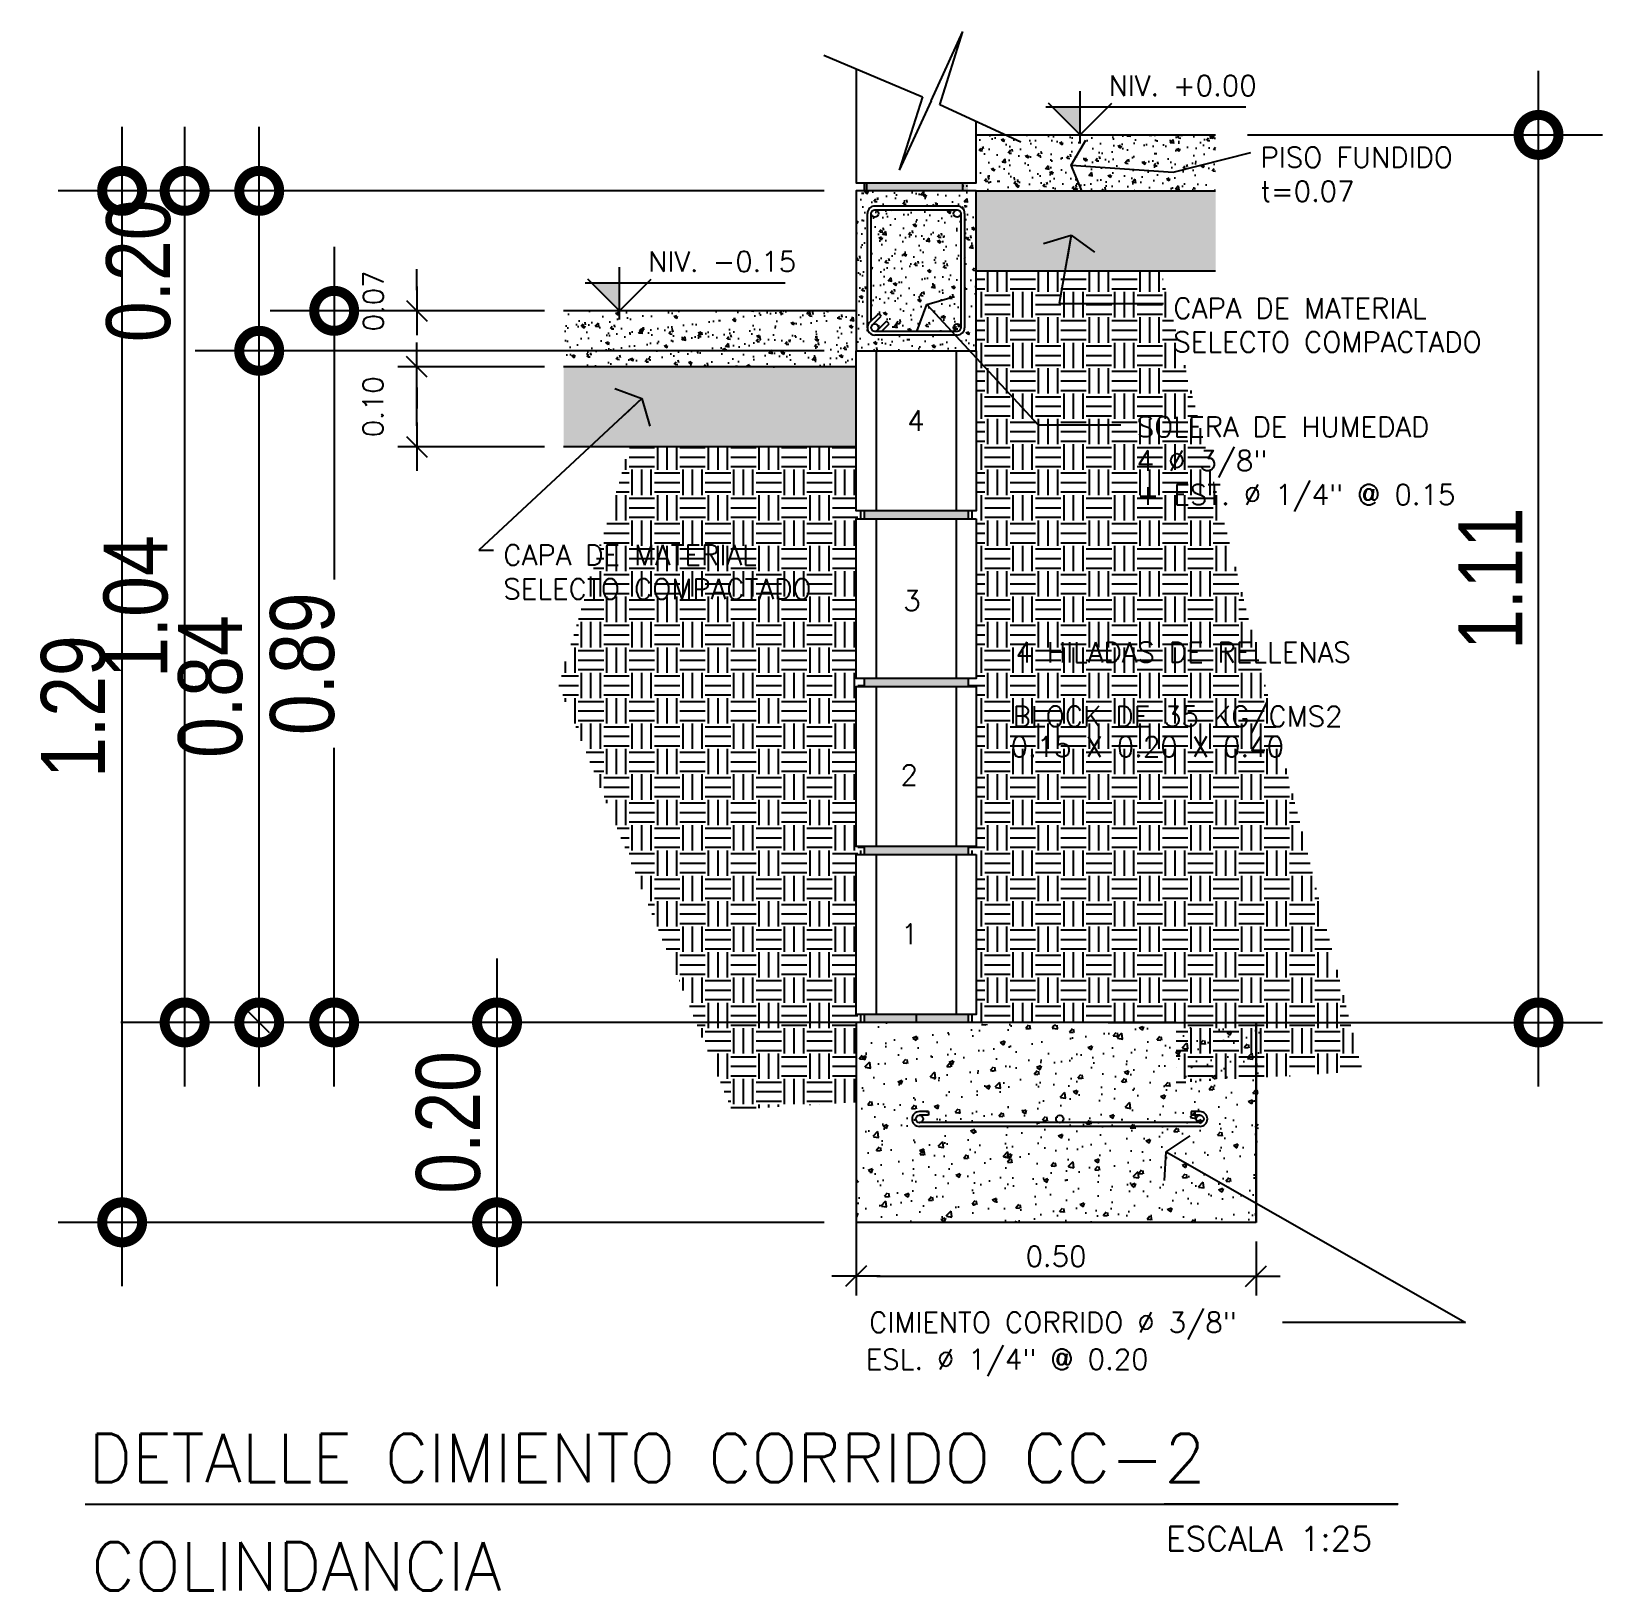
# Model space of a CAD drawing. Header units: inches. Extents: x -9 to 337, y -247 to 209.
# Drawn here: x 130.824 to 132.788, y -56.178 to -54.228 of the extents above; entities that cross this region are included whole.
import ezdxf

# ---------------------------------------------------------------- set-up
doc = ezdxf.new("R2010")
doc.units = ezdxf.units.IN
doc.header["$MEASUREMENT"] = 0
doc.header["$PDMODE"] = 34
for name, color, linetype in [('CM_CORTE', 2, 'Continuous'), ('CM_COTAS', 1, 'Continuous'), ('COLUMNAS', 1, 'Continuous'), ('CORTE MUR', 2, 'Continuous'), ('COTAS', 1, 'Continuous'), ('TEXTS', 1, 'Continuous')]:
    doc.layers.add(name, color=color, linetype=linetype)
doc.styles.add('ML', font='ARIALN.TTF')
doc.styles.add('NT_12.5', font='romans.shx', dxfattribs={"height": 0.0254})
doc.styles.add('NT_20', font='romans.shx', dxfattribs={"height": 0.0403})
doc.dimstyles.new('DD_12.5 FLE', dxfattribs={"dimtxt": 0.0254, "dimasz": 0.026, "dimexe": 0.024, "dimexo": 0.024, "dimgap": 0.012, "dimtad": 1, "dimzin": 0, "dimdsep": 46, "dimtxsty": 'NT_12.5', "dimblk": 'FLECHA', "dimcen": 0.024, "dimdle": 0.024, "dimclrt": 4, "dimaunit": 1, "dimadec": 4, "dimazin": 0, "dimtfac": 1, "dimtofl": 0, "dimtmove": 2, "dimatfit": 3, "dimldrblk": 'FLECHA', "dimfxl": 1, "dimtolj": 1, "dimtzin": 0, "dimarcsym": 0})
doc.dimstyles.new('DD_12.5 G', dxfattribs={"dimtxt": 0.0254, "dimasz": 0.026, "dimexe": 0.024, "dimexo": 0.024, "dimgap": 0.012, "dimtad": 1, "dimzin": 0, "dimdsep": 46, "dimtxsty": 'NT_12.5', "dimblk": 'COT2', "dimcen": 0.09, "dimdle": 0.024, "dimclrt": 4, "dimadec": 0, "dimazin": 0, "dimtfac": 1, "dimtofl": 0, "dimtmove": 2, "dimatfit": 3, "dimldrblk": 'COT2', "dimfxl": 1, "dimtolj": 1, "dimtzin": 0, "dimarcsym": 0})
doc.dimstyles.new('DD_20 G', dxfattribs={"dimtxt": 0.08, "dimasz": 0.1, "dimexe": 0.08, "dimexo": 0.04, "dimgap": 0.02, "dimtad": 1, "dimzin": 0, "dimdsep": 46, "dimtxsty": 'ML', "dimblk": 'DOTSMALL', "dimcen": 0.09, "dimdle": 0.08, "dimclrd": 1, "dimclre": 1, "dimclrt": 2, "dimadec": 0, "dimazin": 0, "dimtfac": 1, "dimtofl": 0, "dimtmove": 2, "dimatfit": 3, "dimldrblk": 'OPEN90', "dimfxl": 1, "dimtolj": 1, "dimtzin": 0, "dimarcsym": 0})
pattern_1 = [(50, (435.16738, -189.36069), (0.0364369338, -0.003187817), [0.00381, -0.04191]), (355, (435.16738, -189.36069), (-0.007048565, 0.0382113286), [0.003048, -0.033528]), (100.451, (435.170417, -189.360954), (0.0293885003, 0.0350233376), [0.003238, -0.035618]), (46.1842, (435.16738, -189.35053), (0.054215808, -0.0084084656), [0.005715, -0.062865]), (96.6356, (435.1719, -189.35123), (0.047480847, 0.049485111), [0.004857, -0.053427]), (351.184, (435.16738, -189.35053), (0.047480921, 0.049485024), [0.004572, -0.050292]), (21, (435.17246, -189.35307), (0.030322976, -0.0204531037), [0.00381, -0.04191]), (326, (435.17246, -189.35307), (0.0123604057, 0.0368375932), [0.003048, -0.033528]), (71.4514, (435.174988, -189.354773), (0.042683298, 0.0163845715), [0.003238, -0.035618]), (37.5, (435.167381, -189.360689), (0.00061772065, 0.0169110078), [0, -0.0331216, 0, -0.034036, 0, -0.033655]), (7.5, (435.16738, -189.360689), (0.0133639325, 0.020036115), [0, -0.0194056, 0, -0.0323596, 0, -0.012827]), (327.5, (435.156052, -189.360689), (0.02711811903, -0.0011457488), [0, -0.0127, 0, -0.039624, 0, -0.052578]), (317.5, (435.150972, -189.360689), (0.0296258363, 0.0050852982), [0, -0.01651, 0, -0.0263144, 0, -0.037338])]

# ---------------------------------------------------------------- blocks, each defined once
blk = doc.blocks.new('COT2')
blk.add_line((-1.164, 0), (1.164, 0))
at = {"color": 9, "linetype": 'ByBlock'}
blk.add_line((-0.5, -0.5), (0.5, 0.5), dxfattribs=at)
blk = doc.blocks.new('*D289')
at = {"layer": 'DEFPOINTS', "color": 0, "transparency": 16777216}
for p in [(131.3058, -54.5777), (131.4892, -54.5777), (131.4892, -54.6477)]:
    blk.add_point(p, dxfattribs=at)
at = {"layer": 'TEXTS', "color": 0, "lineweight": -2, "transparency": 16777216}
for p, q in [((131.3058, -54.5517), (131.3058, -54.5257)), ((131.4652, -54.5777), (131.2818, -54.5777)), ((131.4652, -54.6477), (131.2818, -54.6477)), ((131.3058, -54.6737), (131.3058, -54.6997))]:
    blk.add_line(p, q, dxfattribs=at)
at = {"layer": 'TEXTS', "color": 0, "lineweight": -2, "transparency": 16777216, "xscale": 0.026, "yscale": 0.026, "zscale": 0.026}
for p, rotation in [((131.3058, -54.5777), 270), ((131.3058, -54.6477), 90)]:
    blk.add_blockref('COT2', p, dxfattribs=dict(at, rotation=rotation))
at = {"layer": 'TEXTS', "color": 4, "transparency": 16777216, "insert": (131.2515, -54.5653), "char_height": 0.0254, "attachment_point": 5, "rotation": 90, "style": 'NT_12.5'}
blk.add_mtext('\\A1;0.07', dxfattribs=at)
blk = doc.blocks.new('*D290')
at = {"layer": 'DEFPOINTS', "color": 0, "transparency": 16777216}
for p in [(131.3058, -54.6477), (131.4892, -54.6477), (131.4892, -54.7477)]:
    blk.add_point(p, dxfattribs=at)
at = {"layer": 'TEXTS', "color": 0, "lineweight": -2, "transparency": 16777216}
for p, q in [((131.4652, -54.6477), (131.2818, -54.6477)), ((131.3058, -54.7217), (131.3058, -54.6737)), ((131.4652, -54.7477), (131.2818, -54.7477))]:
    blk.add_line(p, q, dxfattribs=at)
at = {"layer": 'TEXTS', "color": 0, "lineweight": -2, "transparency": 16777216, "xscale": 0.026, "yscale": 0.026, "zscale": 0.026}
for p, rotation in [((131.3058, -54.6477), 90), ((131.3058, -54.7477), 270)]:
    blk.add_blockref('COT2', p, dxfattribs=dict(at, rotation=rotation))
at = {"layer": 'TEXTS', "color": 4, "transparency": 16777216, "insert": (131.2511, -54.6977), "char_height": 0.0254, "attachment_point": 5, "rotation": 90, "style": 'NT_12.5'}
blk.add_mtext('\\A1;0.10', dxfattribs=at)
blk = doc.blocks.new('FLECHA')
at = {"color": 9, "linetype": 'ByBlock'}
for p, q in [((-0.619, 1.239), (0, 0)), ((0, 0), (-0.619, -1.239))]:
    blk.add_line(p, q, dxfattribs=at)
blk.add_line((0, 0), (-1.164, 0))
blk = doc.blocks.new('_DotSmall')
at = {"color": 0, "linetype": 'ByBlock', "const_width": 0.5}
blk.add_lwpolyline([(-0.0625, 0, 1), (0.0625, 0, 1)], format="xyb", close=True, dxfattribs=at)
blk = doc.blocks.new('*D291')
at = {"layer": 'DEFPOINTS', "color": 0, "transparency": 16777216}
for p in [(131.1087, -54.6277), (131.8548, -54.6277), (131.8788, -55.4677)]:
    blk.add_point(p, dxfattribs=at)
at = {"layer": 'TEXTS', "color": 1, "lineweight": -2, "transparency": 16777216}
for p, q in [((131.1087, -55.5477), (131.1087, -54.5477)), ((131.8148, -54.6277), (131.0287, -54.6277)), ((131.8388, -55.4677), (131.0287, -55.4677))]:
    blk.add_line(p, q, dxfattribs=at)
at = {"layer": 'TEXTS', "color": 1, "lineweight": -2, "transparency": 16777216, "xscale": 0.1, "yscale": 0.1, "zscale": 0.1}
for p, rotation in [((131.1087, -54.6277), 90), ((131.1087, -55.4677), 270)]:
    blk.add_blockref('_DotSmall', p, dxfattribs=dict(at, rotation=rotation))
at = {"layer": 'TEXTS', "color": 2, "transparency": 16777216, "insert": (131.0479, -55.0477), "char_height": 0.08, "attachment_point": 5, "rotation": 90, "style": 'ML'}
blk.add_mtext('\\A1;0.84', dxfattribs=at)
blk = doc.blocks.new('_Open90')
at = {"color": 0, "linetype": 'ByBlock', "lineweight": -2}
for p, q in [((-0.5, 0.5), (0, 0)), ((0, 0), (-1, 0)), ((0, 0), (-0.5, -0.5))]:
    blk.add_line(p, q, dxfattribs=at)
blk = doc.blocks.new('*D292')
at = {"layer": 'DEFPOINTS', "color": 0, "transparency": 16777216}
for p in [(131.2024, -54.5777), (131.4892, -54.5777), (131.8788, -55.4677)]:
    blk.add_point(p, dxfattribs=at)
at = {"layer": 'TEXTS', "color": 1, "lineweight": -2, "transparency": 16777216}
for p, q in [((131.2024, -54.4977), (131.2024, -54.9138)), ((131.4492, -54.5777), (131.1224, -54.5777)), ((131.2024, -55.5477), (131.2024, -55.1244)), ((131.8388, -55.4677), (131.1224, -55.4677))]:
    blk.add_line(p, q, dxfattribs=at)
at = {"layer": 'TEXTS', "color": 1, "lineweight": -2, "transparency": 16777216, "xscale": 0.1, "yscale": 0.1, "zscale": 0.1}
for p, rotation in [((131.2024, -54.5777), 90), ((131.2024, -55.4677), 270)]:
    blk.add_blockref('_DotSmall', p, dxfattribs=dict(at, rotation=rotation))
at = {"layer": 'TEXTS', "color": 2, "transparency": 16777216, "insert": (131.1628, -55.0191), "char_height": 0.08, "attachment_point": 5, "rotation": 90, "style": 'ML'}
blk.add_mtext('\\A1;0.89', dxfattribs=at)
blk = doc.blocks.new('*D293')
at = {"layer": 'DEFPOINTS', "color": 0, "transparency": 16777216}
for p in [(132.3043, -54.3577), (132.708, -54.3577), (132.1298, -55.4677)]:
    blk.add_point(p, dxfattribs=at)
at = {"layer": 'TEXTS', "color": 1, "lineweight": -2, "transparency": 16777216}
for p, q in [((132.708, -55.5477), (132.708, -54.2777)), ((132.3443, -54.3577), (132.788, -54.3577)), ((132.1698, -55.4677), (132.788, -55.4677))]:
    blk.add_line(p, q, dxfattribs=at)
at = {"layer": 'TEXTS', "color": 1, "lineweight": -2, "transparency": 16777216, "xscale": 0.1, "yscale": 0.1, "zscale": 0.1}
for p, rotation in [((132.708, -54.3577), 90), ((132.708, -55.4677), 270)]:
    blk.add_blockref('_DotSmall', p, dxfattribs=dict(at, rotation=rotation))
at = {"layer": 'TEXTS', "color": 2, "transparency": 16777216, "insert": (132.6479, -54.9127), "char_height": 0.08, "attachment_point": 5, "rotation": 90, "style": 'ML'}
blk.add_mtext('\\A1;1.11', dxfattribs=at)
blk = doc.blocks.new('*D294')
at = {"layer": 'DEFPOINTS', "color": 0, "transparency": 16777216}
for p in [(131.8548, -55.6645), (132.3548, -55.7177), (132.3548, -55.785)]:
    blk.add_point(p, dxfattribs=at)
at = {"layer": 'TEXTS', "color": 0, "lineweight": -2, "transparency": 16777216}
for p, q in [((131.8548, -55.6885), (131.8548, -55.809)), ((132.3548, -55.7417), (132.3548, -55.809)), ((131.8808, -55.785), (132.3288, -55.785))]:
    blk.add_line(p, q, dxfattribs=at)
at = {"layer": 'TEXTS', "color": 0, "lineweight": -2, "transparency": 16777216, "xscale": 0.026, "yscale": 0.026, "zscale": 0.026, "rotation": 180}
blk.add_blockref('COT2', (131.8548, -55.785), dxfattribs=at)
at = {"layer": 'TEXTS', "color": 0, "lineweight": -2, "transparency": 16777216, "xscale": 0.026, "yscale": 0.026, "zscale": 0.026}
blk.add_blockref('COT2', (132.3548, -55.785), dxfattribs=at)
at = {"layer": 'TEXTS', "color": 4, "transparency": 16777216, "insert": (132.1048, -55.7603), "char_height": 0.0254, "attachment_point": 5, "style": 'NT_12.5'}
blk.add_mtext('\\A1;0.50', dxfattribs=at)
blk = doc.blocks.new('*D295')
at = {"layer": 'DEFPOINTS', "color": 0, "transparency": 16777216}
for p in [(131.1087, -54.4277), (131.8548, -54.4277), (131.8548, -54.6277)]:
    blk.add_point(p, dxfattribs=at)
at = {"layer": 'TEXTS', "color": 1, "lineweight": -2, "transparency": 16777216}
for p, q in [((131.1087, -54.7077), (131.1087, -54.3477)), ((131.8148, -54.4277), (131.0287, -54.4277)), ((131.8148, -54.6277), (131.0287, -54.6277))]:
    blk.add_line(p, q, dxfattribs=at)
at = {"layer": 'TEXTS', "color": 1, "lineweight": -2, "transparency": 16777216, "xscale": 0.1, "yscale": 0.1, "zscale": 0.1}
for p, rotation in [((131.1087, -54.4277), 90), ((131.1087, -54.6277), 270)]:
    blk.add_blockref('_DotSmall', p, dxfattribs=dict(at, rotation=rotation))
at = {"layer": 'TEXTS', "color": 2, "transparency": 16777216, "insert": (130.9579, -54.5277), "char_height": 0.08, "attachment_point": 5, "rotation": 90, "style": 'ML'}
blk.add_mtext('\\A1;0.20', dxfattribs=at)
blk = doc.blocks.new('*D297')
at = {"layer": 'COTAS', "color": 1, "linetype": 'Continuous', "lineweight": -2, "transparency": 16777216}
for p, q in [((131.406, -55.7977), (131.406, -55.3877)), ((131.8148, -55.4677), (131.326, -55.4677)), ((131.8148, -55.7177), (131.326, -55.7177))]:
    blk.add_line(p, q, dxfattribs=at)
at = {"layer": 'DEFPOINTS', "color": 0, "linetype": 'Continuous', "transparency": 16777216}
for p in [(131.406, -55.4677), (131.8548, -55.4677), (131.8548, -55.7177)]:
    blk.add_point(p, dxfattribs=at)
at = {"layer": 'COTAS', "color": 1, "linetype": 'Continuous', "lineweight": -2, "transparency": 16777216, "xscale": 0.1, "yscale": 0.1, "zscale": 0.1}
for p, rotation in [((131.406, -55.4677), 90), ((131.406, -55.7177), 270)]:
    blk.add_blockref('_DotSmall', p, dxfattribs=dict(at, rotation=rotation))
at = {"layer": 'COTAS', "color": 2, "linetype": 'Continuous', "transparency": 16777216, "insert": (131.3452, -55.5927), "char_height": 0.08, "attachment_point": 5, "rotation": 90, "style": 'ML'}
blk.add_mtext('\\A1;0.20', dxfattribs=at)
blk = doc.blocks.new('*D317')
at = {"layer": 'DEFPOINTS', "color": 0, "transparency": 16777216}
for p in [(131.0155, -54.4277), (131.1087, -54.4277), (131.1087, -55.4677)]:
    blk.add_point(p, dxfattribs=at)
at = {"layer": 'TEXTS', "color": 1, "lineweight": -2, "transparency": 16777216}
for p, q in [((131.0155, -55.5477), (131.0155, -54.3477)), ((131.0687, -54.4277), (130.9355, -54.4277)), ((131.0687, -55.4677), (130.9355, -55.4677))]:
    blk.add_line(p, q, dxfattribs=at)
at = {"layer": 'TEXTS', "color": 1, "lineweight": -2, "transparency": 16777216, "xscale": 0.1, "yscale": 0.1, "zscale": 0.1}
for p, rotation in [((131.0155, -54.4277), 90), ((131.0155, -55.4677), 270)]:
    blk.add_blockref('_DotSmall', p, dxfattribs=dict(at, rotation=rotation))
at = {"layer": 'TEXTS', "color": 2, "transparency": 16777216, "insert": (130.9546, -54.9477), "char_height": 0.08, "attachment_point": 5, "rotation": 90, "style": 'ML'}
blk.add_mtext('\\A1;1.04', dxfattribs=at)
blk = doc.blocks.new('*D298')
at = {"layer": 'DEFPOINTS', "color": 0, "transparency": 16777216}
for p in [(130.9373, -54.4277), (131.8548, -54.4277), (131.8548, -55.7177)]:
    blk.add_point(p, dxfattribs=at)
at = {"layer": 'TEXTS', "color": 1, "lineweight": -2, "transparency": 16777216}
for p, q in [((130.9373, -55.7977), (130.9373, -54.3477)), ((131.8148, -54.4277), (130.8573, -54.4277)), ((131.8148, -55.7177), (130.8573, -55.7177))]:
    blk.add_line(p, q, dxfattribs=at)
at = {"layer": 'TEXTS', "color": 1, "lineweight": -2, "transparency": 16777216, "xscale": 0.1, "yscale": 0.1, "zscale": 0.1}
for p, rotation in [((130.9373, -54.4277), 90), ((130.9373, -55.7177), 270)]:
    blk.add_blockref('_DotSmall', p, dxfattribs=dict(at, rotation=rotation))
at = {"layer": 'TEXTS', "color": 2, "transparency": 16777216, "insert": (130.8764, -55.0727), "char_height": 0.08, "attachment_point": 5, "rotation": 90, "style": 'ML'}
blk.add_mtext('\\A1;1.29', dxfattribs=at)

msp = doc.modelspace()

# ---------------------------------------------------------------- hatches: boundary and pattern name
at = {"layer": 'CM_CORTE', "linetype": 'Continuous'}
h = msp.add_hatch(color=1, dxfattribs=at)
h.paths.add_polyline_path([(132.1348, -54.3225), (132.0996, -54.3225), (132.1348, -54.3577)])
h.paths.add_polyline_path([(131.524, -54.5425), (131.5592, -54.5777), (131.5592, -54.5425)])
h = msp.add_hatch(dxfattribs=at)
h.set_pattern_fill('AR-CONC', color=8, scale=0.0002, style=0)
h.set_pattern_definition(pattern_1)
h.paths.add_polyline_path([(132.3043, -54.4277), (132.3043, -54.3577), (132.0048, -54.3577), (132.0048, -54.4177), (131.9883, -54.4177), (131.9883, -54.4277), (132.0048, -54.4277)])
h = msp.add_hatch(dxfattribs=at)
h.set_pattern_fill('AR-CONC', color=8, scale=0.0002, style=0)
h.set_pattern_definition(pattern_1)
h.paths.add_polyline_path([(131.9858, -54.4559, -1), (131.9765, -54.4559, -0.414214), (131.9812, -54.4513), (131.8783, -54.4513, -0.414214), (131.883, -54.4559, -1), (131.8737, -54.4559), (131.8737, -54.5903), (131.8831, -54.5809), (131.8863, -54.5842), (131.8751, -54.5955, -0.668179), (131.883, -54.5988, -0.198912), (131.8816, -54.602), (131.8929, -54.5908), (131.8962, -54.594), (131.8868, -54.6034), (131.9812, -54.6034, -0.414214), (131.9765, -54.5988, -1), (131.9858, -54.5988)], flags=0)
h.paths.add_polyline_path([(132.0048, -54.4277), (131.8548, -54.4277), (131.8548, -54.6277), (132.0048, -54.6277)])
h.paths.add_polyline_path([(131.9812, -54.4466, -0.414214), (131.9905, -54.4559), (131.9905, -54.5988, -0.414214), (131.9812, -54.6081), (131.8783, -54.6081, -0.414214), (131.8691, -54.5988), (131.8691, -54.4559, -0.414214), (131.8783, -54.4466)], flags=16)
h.paths.add_polyline_path([(131.9812, -54.4513, -0.414214), (131.9858, -54.4559), (131.9858, -54.5988, -0.414214), (131.9812, -54.6034), (131.8783, -54.6034, -0.414214), (131.8737, -54.5988, -0.198912), (131.8751, -54.5955), (131.8863, -54.5842), (131.8831, -54.5809), (131.8737, -54.5903), (131.8737, -54.4559, -0.414214), (131.8783, -54.4513)], flags=0)
h = msp.add_hatch(dxfattribs=at)
h.set_pattern_fill('AR-CONC', color=8, scale=0.0002, style=0)
h.set_pattern_definition(pattern_1)
h.paths.add_polyline_path([(131.8783, -54.4513, -0.414214), (131.883, -54.4559, -1), (131.8737, -54.4559), (131.8737, -54.5903), (131.8831, -54.5809), (131.8863, -54.5842), (131.8751, -54.5955, -1), (131.8816, -54.602), (131.8929, -54.5908), (131.8962, -54.594), (131.8868, -54.6034), (131.9812, -54.6034, -0.414214), (131.9765, -54.5988, -1), (131.9858, -54.5988), (131.9858, -54.4559, -1), (131.9765, -54.4559, -0.414214), (131.9812, -54.4513)])
h = msp.add_hatch(dxfattribs=at)
h.set_pattern_fill('AR-CONC', color=8, scale=0.0002, style=0)
h.set_pattern_definition(pattern_1)
h.paths.add_polyline_path([(131.4892, -54.5777), (131.4892, -54.6477), (131.8548, -54.6477), (131.8548, -54.6277), (131.8548, -54.5777)])
at = {"layer": 'CM_COTAS', "linetype": 'Continuous'}
for points in [[(131.9948, -54.4177), (131.9948, -54.4277), (131.8648, -54.4277), (131.8648, -54.4177)], [(131.9948, -54.8277), (131.9948, -54.8377), (131.8648, -54.8377), (131.8648, -54.8277)], [(131.9948, -55.0377), (131.9948, -55.0477), (131.8648, -55.0477), (131.8648, -55.0377)], [(131.9948, -55.0377), (131.9948, -55.0477), (131.8648, -55.0477), (131.8648, -55.0377)], [(131.9948, -55.2477), (131.9948, -55.2577), (131.8648, -55.2577), (131.8648, -55.2477)], [(131.9948, -55.4577), (131.9948, -55.4677), (131.8648, -55.4677), (131.8648, -55.4577)]]:
    msp.add_hatch(color=8, dxfattribs=at).paths.add_polyline_path(points)
at = {"layer": 'COTAS', "linetype": 'Continuous'}
h = msp.add_hatch(dxfattribs=at)
h.set_pattern_fill('AR-SAND', color=256, scale=0.0002, style=0)
h.set_pattern_definition([(37.5, (433.3548445, -189.360689), (-0.00032000626, 0.00978826475), [0, -0.0077216, 0, -0.008636, 0, -0.008255]), (7.5, (433.354845, -189.360689), (0.00899046566, 0.014336502), [0, -0.0041656, 0, -0.0069596, 0, -0.002667]), (327.5, (433.348596, -189.360689), (0.0158198474, 2.87437e-05), [0, -0.00254, 0, -0.009144, 0, -0.011938]), (317.5, (433.348596, -189.360689), (0.01527112905, 0.00445858647), [0, -0.00127, 0, -0.0059944, 0, -0.006858])])
h.paths.add_polyline_path([(131.8548, -54.6477), (131.4892, -54.6477), (131.4892, -54.7477), (131.8548, -54.7477)])
h.paths.add_polyline_path([(132.3043, -54.4277), (132.0048, -54.4277), (132.0048, -54.5277), (132.3043, -54.5277)])
h = msp.add_hatch(dxfattribs=at)
h.set_pattern_fill('EARTH', color=8, scale=0.005, style=0)
h.set_pattern_definition([(0, (433.354845, -189.36069), (0.03175, 0.03175), [0.03175, -0.03175]), (0, (433.354845, -189.348782), (0.03175, 0.03175), [0.03175, -0.03175]), (0, (433.354845, -189.336876), (0.03175, 0.03175), [0.03175, -0.03175]), (90, (433.358813, -189.332907), (-0.03175, 0.03175), [0.03175, -0.03175]), (90, (433.37072, -189.332907), (-0.03175, 0.03175), [0.03175, -0.03175]), (90, (433.382626, -189.332907), (-0.03175, 0.03175), [0.03175, -0.03175])])
h.paths.add_polyline_path([(131.8548, -55.0477), (131.8648, -55.0477), (131.8648, -55.0377), (131.8548, -55.0377), (131.8548, -54.8377), (131.8648, -54.8377), (131.8648, -54.8277), (131.8548, -54.8277), (131.8548, -54.7477), (131.5718, -54.7477), (131.4831, -55.0455), (131.6992, -55.5769), (131.8548, -55.5675), (131.8548, -55.4677), (131.8648, -55.4677), (131.8648, -55.4577), (131.8548, -55.4577), (131.8548, -55.2577), (131.8648, -55.2577), (131.8648, -55.2477), (131.8548, -55.2477)])
h.paths.add_polyline_path([(132.2359, -54.5277), (132.0048, -54.5277), (132.0048, -54.6277), (132.0048, -54.8277), (131.9948, -54.8277), (131.9948, -54.8377), (132.0048, -54.8377), (132.0048, -55.0377), (131.9948, -55.0377), (131.9948, -55.0477), (132.0048, -55.0477), (132.0048, -55.2477), (131.9948, -55.2477), (131.9948, -55.2577), (132.0048, -55.2577), (132.0048, -55.4577), (131.9948, -55.4577), (131.9948, -55.4677), (132.2548, -55.4677), (132.2548, -55.5431), (132.4881, -55.5289)])
h.paths.add_polyline_path([(131.4074, -54.8641), (131.8471, -54.8641), (131.8471, -54.9446), (131.4074, -54.9446)], flags=9)
h.paths.add_polyline_path([(132.2451, -54.5554), (132.6848, -54.5554), (132.6848, -54.6358), (132.2451, -54.6358)], flags=9)
h.paths.add_polyline_path([(132.0514, -55.1366), (132.4076, -55.1366), (132.4076, -55.0985), (132.0514, -55.0985)], flags=24)
h.paths.add_polyline_path([(132.0478, -55.1746), (132.4572, -55.1746), (132.4572, -55.1365), (132.0478, -55.1365)], flags=24)
h.paths.add_polyline_path([(132.0513, -55.024), (132.5406, -55.024), (132.5406, -54.9859), (132.0513, -54.9859)], flags=9)
h.paths.add_polyline_path([(132.0537, -55.0634), (132.33, -55.0634), (132.33, -55.0253), (132.0537, -55.0253)], flags=24)
h.paths.add_polyline_path([(132.0517, -55.1003), (132.4212, -55.1003), (132.4212, -55.0622), (132.0517, -55.0622)], flags=24)
h.paths.add_polyline_path([(132.1993, -54.7038), (132.6728, -54.7038), (132.6728, -54.8447), (132.1993, -54.8447)], flags=9)
at = {"layer": 'TEXTS', "linetype": 'Continuous'}
msp.add_hatch(color=8, dxfattribs=at).paths.add_polyline_path([(131.9883, -54.4277), (131.9883, -54.4177), (131.8682, -54.4177), (131.8682, -54.4277)])
at = {"layer": 'TEXTS'}
h = msp.add_hatch(dxfattribs=at)
h.set_pattern_fill('AR-CONC', color=8, scale=0.0003, style=0)
h.set_pattern_definition([(50, (47.404298, -244.537795), (0.054655401, -0.004781726), [0.005715, -0.062865]), (355, (47.4043, -244.537795), (-0.010572848, 0.057316993), [0.004572, -0.050292]), (100.451, (47.40885, -244.538194), (0.04408275, 0.052535006), [0.004857, -0.053427]), (46.1842, (47.4043, -244.522555), (0.081323712, -0.012612698), [0.0085725, -0.0942975]), (96.6356, (47.411074, -244.52361), (0.07122127, 0.074227667), [0.0072855, -0.0801405]), (351.184, (47.4043, -244.522555), (0.071221382, 0.074227535), [0.006858, -0.075438]), (21, (47.411918, -244.526365), (0.045484464, -0.030679656), [0.005715, -0.062865]), (326, (47.41192, -244.526365), (0.018540609, 0.05525639), [0.004572, -0.050292]), (71.4514, (47.41571, -244.52892), (0.064024947, 0.024576857), [0.004857, -0.053427]), (37.5, (47.404298, -244.537795), (0.000926581, 0.0253665117), [0, -0.0496824, 0, -0.051054, 0, -0.0504825]), (7.5, (47.404298, -244.537795), (0.0200458988, 0.0300541724), [0, -0.0291084, 0, -0.0485394, 0, -0.0192405]), (327.5, (47.387305, -244.537795), (0.0406771786, -0.0017186232), [0, -0.01905, 0, -0.059436, 0, -0.078867]), (317.5, (47.379685, -244.537795), (0.0444387544, 0.0076279473), [0, -0.024765, 0, -0.0394716, 0, -0.056007])])
h.paths.add_polyline_path([(132.3609, -55.4749), (131.8548, -55.4677), (131.8548, -55.7177), (131.858, -55.7177), (132.3548, -55.7177)])

# ---------------------------------------------------------------- linework, layer by layer
at = {"layer": 'CM_CORTE', "linetype": 'Continuous'}
for p, q in [((132.0048, -54.3577), (132.3043, -54.3577)), ((132.0048, -54.4277), (132.3043, -54.4277)), ((132.0048, -54.5277), (132.3043, -54.5277)), ((131.8548, -54.5777), (131.4892, -54.5777)), ((131.8548, -54.6477), (131.4892, -54.6477)), ((131.8548, -54.7477), (131.4892, -54.7477))]:
    msp.add_line(p, q, dxfattribs=at)
at = {"layer": 'CM_CORTE', "color": 3, "linetype": 'Continuous'}
for points in [[(132.0048, -54.6277), (132.0048, -54.8277), (131.8548, -54.8277), (131.8548, -54.6277)], [(132.0048, -54.8377), (132.0048, -55.0377), (131.8548, -55.0377), (131.8548, -54.8377)], [(132.0048, -55.0477), (132.0048, -55.2477), (131.8548, -55.2477), (131.8548, -55.0477)], [(132.0048, -55.2577), (132.0048, -55.4577), (131.8548, -55.4577), (131.8548, -55.2577)]]:
    msp.add_lwpolyline(points, close=True, dxfattribs=at)
at = {"layer": 'CM_COTAS', "color": 8, "linetype": 'Continuous'}
for p, q in [((131.8648, -54.4177), (131.8648, -54.4277)), ((131.8798, -54.6277), (131.8798, -54.8277)), ((131.9798, -54.6277), (131.9798, -54.8277)), ((131.8648, -54.8277), (131.8648, -54.8377)), ((131.8798, -54.8377), (131.8798, -55.0377)), ((131.9798, -54.8377), (131.9798, -55.0377)), ((131.9948, -54.8277), (131.9948, -54.8377)), ((131.8648, -55.0377), (131.8648, -55.0477)), ((131.8648, -55.0377), (131.8648, -55.0477)), ((131.8798, -55.0477), (131.8798, -55.2477)), ((131.9798, -55.0477), (131.9798, -55.2477)), ((131.9948, -55.0377), (131.9948, -55.0477)), ((131.9948, -55.0377), (131.9948, -55.0477)), ((131.8648, -55.2477), (131.8648, -55.2577)), ((131.9948, -55.2477), (131.9948, -55.2577)), ((131.8798, -55.2577), (131.8798, -55.4577)), ((131.9798, -55.2577), (131.9798, -55.4577)), ((131.8648, -55.4577), (131.8648, -55.4677)), ((131.9948, -55.4577), (131.9948, -55.4677))]:
    msp.add_line(p, q, dxfattribs=at)
at = {"layer": 'COLUMNAS'}
for p, q in [((131.8691, -54.5988), (131.8691, -54.4559)), ((131.8737, -54.5903), (131.8737, -54.4559)), ((131.8783, -54.4466), (131.9812, -54.4466)), ((131.8783, -54.4513), (131.9812, -54.4513)), ((131.9858, -54.4559), (131.9858, -54.5988)), ((131.9905, -54.4559), (131.9905, -54.5988)), ((131.8718, -54.5922), (131.8831, -54.5809)), ((131.8863, -54.5842), (131.8831, -54.5809)), ((131.8751, -54.5955), (131.8863, -54.5842)), ((131.8816, -54.602), (131.8929, -54.5908)), ((131.8868, -54.6034), (131.8962, -54.594)), ((131.8962, -54.594), (131.8929, -54.5908)), ((131.9812, -54.6034), (131.8783, -54.6034)), ((131.9812, -54.6081), (131.8783, -54.6081)), ((131.9452, -55.5791), (131.9341, -55.5791)), ((131.9452, -55.5838), (131.9341, -55.5838)), ((131.9452, -55.5791), (131.9452, -55.5838)), ((132.2848, -55.5791), (132.2736, -55.5791)), ((132.2736, -55.5791), (132.2736, -55.5838)), ((132.2848, -55.5838), (132.2736, -55.5838)), ((132.2848, -55.593), (131.9341, -55.593)), ((132.2848, -55.5977), (131.9341, -55.5977))]:
    msp.add_line(p, q, dxfattribs=at)
at = {"layer": 'COLUMNAS', "color": 2}
for centre in [(131.8783, -54.4559), (131.9812, -54.4559), (131.8783, -54.5988), (131.9812, -54.5988), (131.9341, -55.5884), (132.1094, -55.5884), (132.2848, -55.5884)]:
    msp.add_circle(centre, 0.00464, dxfattribs=at)
at = {"layer": 'COLUMNAS'}
for centre, start, end in [((131.8783, -54.4559), 90, 180), ((131.9812, -54.4559), 0, 90), ((131.8783, -54.5988), 135, 270), ((131.9812, -54.5988), 270, 0), ((131.9341, -55.5884), 90, 270), ((132.2848, -55.5884), 270, 90)]:
    msp.add_arc(centre, 0.00929, start, end, dxfattribs=at)
at = {"layer": 'CORTE MUR', "color": 1}
for p, q in [((131.9486, -54.3149), (131.9884, -54.2282)), ((131.9594, -54.3199), (131.9884, -54.2282)), ((131.8147, -54.258), (131.9378, -54.3099)), ((131.9378, -54.3099), (131.9088, -54.4016)), ((131.9486, -54.3149), (131.9088, -54.4016)), ((132.061, -54.3666), (131.9594, -54.3199))]:
    msp.add_line(p, q, dxfattribs=at)
at = {"layer": 'CORTE MUR', "color": 8}
for p, q in [((131.8682, -54.4277), (131.8682, -54.4177)), ((131.9883, -54.4277), (131.9883, -54.4177)), ((131.858, -55.6677), (131.8548, -55.6645))]:
    msp.add_line(p, q, dxfattribs=at)
at = {"layer": 'CORTE MUR', "color": 4}
for p, q in [((132.2548, -55.4677), (131.8548, -55.4677)), ((131.8548, -55.4677), (131.8548, -55.7177)), ((132.3548, -55.7177), (132.3548, -55.4677)), ((132.3548, -55.4677), (132.3548, -55.7177)), ((132.3548, -55.7177), (131.8548, -55.7177))]:
    msp.add_line(p, q, dxfattribs=at)
at = {"layer": 'CORTE MUR', "color": 3}
msp.add_lwpolyline([(131.8548, -54.2764), (131.8548, -54.4177), (132.0048, -54.4177), (132.0048, -54.3407)], dxfattribs=at)
at = {"layer": 'CORTE MUR', "color": 4}
msp.add_lwpolyline([(131.8548, -54.6277), (132.0048, -54.6277), (132.0048, -54.4277), (131.8548, -54.4277)], close=True, dxfattribs=at)
at = {"layer": 'COTAS', "linetype": 'Continuous'}
msp.add_line((130.8911, -56.0703), (132.5322, -56.0703), dxfattribs=at)
at = {"layer": 'COTAS', "color": 6, "linetype": 'Continuous'}
msp.add_line((132.5324, -56.0703), (132.2398, -56.0703), dxfattribs=at)
at = {"layer": 'TEXTS', "linetype": 'Continuous'}
for p, q in [((132.1348, -54.3685), (132.1348, -54.3029)), ((132.0919, -54.3225), (132.3419, -54.3225)), ((132.0948, -54.3177), (132.1348, -54.3577)), ((132.174, -54.3184), (132.1348, -54.3577)), ((131.5163, -54.5425), (131.7663, -54.5425)), ((131.5192, -54.5377), (131.5592, -54.5777)), ((131.9298, -55.4577), (131.9298, -55.4677))]:
    msp.add_line(p, q, dxfattribs=at)
at = {"layer": 'TEXTS', "color": 1, "linetype": 'Continuous'}
for p, q in [((131.5592, -54.5885), (131.5592, -54.5229)), ((131.5984, -54.5384), (131.5592, -54.5777))]:
    msp.add_line(p, q, dxfattribs=at)
at = {"layer": 'TEXTS'}
msp.add_line((131.8548, -55.4677), (131.0847, -55.4677), dxfattribs=at)
at = {"layer": 'TEXTS', "color": 8}
for p, q in [((132.2548, -55.5094), (132.2598, -55.5094)), ((132.2548, -55.5237), (132.2551, -55.5237))]:
    msp.add_line(p, q, dxfattribs=at)

# ---------------------------------------------------------------- block references
at = {"layer": 'TEXTS', "xscale": 0.026, "yscale": 0.026, "zscale": 0.026, "rotation": 90}
msp.add_blockref('COT2', (131.1087, -55.4677), dxfattribs=at)

# ---------------------------------------------------------------- texts
at = {"layer": 'COTAS', "color": 6, "linetype": 'Continuous', "style": 'NT_20'}
for s, p in [('DETALLE CIMIENTO CORRIDO CC-2', (130.8954, -56.0426)), ('COLINDANCIA', (130.8989, -56.1782))]:
    msp.add_text(s, height=0.06045, dxfattribs=at).set_placement(p)
at = {"layer": 'COTAS', "linetype": 'Continuous', "style": 'NT_20'}
msp.add_text('ESCALA 1:25', height=0.030225, dxfattribs=at).set_placement((132.2422, -56.1284))
at = {"layer": 'TEXTS', "color": 4, "style": 'NT_12.5'}
for s, p in [('NIV. +0.00', (132.1705, -54.3087)), ('NIV. -0.15', (131.5949, -54.5287)), ('4', (131.9187, -54.7278)), ('3', (131.9138, -54.9527)), ('4 HILADAS DE RELLENAS', (132.054, -55.0176)), ('BLOCK DE 35 KG/CMS2', (132.0504, -55.0975)), ('0.15 X 0.20 X 0.40', (132.048, -55.1356)), ('2', (131.9103, -55.1711)), ('1', (131.911, -55.3697)), ('ESL. %%C 1/4" @ 0.20', (131.8667, -55.9016))]:
    msp.add_text(s, height=0.0254, dxfattribs=at).set_placement(p)
at = {"layer": 'TEXTS', "color": 4, "char_height": 0.0254, "attachment_point": 1, "style": 'NT_12.5'}
for s, insert, width in [('PISO FUNDIDO\\Pt=0.07', (132.3604, -54.3731), 0.657013), ('CAPA DE MATERIAL \\PSELECTO COMPACTADO', (132.2515, -54.5617), 0.657), ('SOLERA DE HUMEDAD\\P4 %%C 3/8" \\P+ EST. %%C 1/4" @ 0.15', (132.2056, -54.7101), 0.6475), ('CAPA DE MATERIAL \\PSELECTO COMPACTADO', (131.4138, -54.8705), 0.657), ('CIMIENTO CORRIDO %%C 3/8"', (131.8711, -55.8302), 0.6316)]:
    msp.add_mtext(s, dxfattribs=dict(at, insert=insert, width=width))

# ---------------------------------------------------------------- dimensions: what is measured, and where the dimension line sits
at = {"layer": 'COTAS', "linetype": 'Continuous'}
dim = msp.add_linear_dim(base=(131.406, -55.4677), p1=(131.8548, -55.7177), p2=(131.8548, -55.4677), angle=90, text='0.20', dimstyle='DD_20 G', dxfattribs=at)
dim.commit()
dim.dimension.update_dxf_attribs({"geometry": '*D297', "text_midpoint": (131.3452, -55.5927)})
at = {"layer": 'TEXTS'}
for base, p1, p2, dimstyle, picture, middle in [((132.708, -54.3577), (132.1298, -55.4677), (132.3043, -54.3577), 'DD_20 G', '*D293', (132.6479, -54.9127)), ((130.9373, -54.4277), (131.8548, -55.7177), (131.8548, -54.4277), 'DD_20 G', '*D298', (130.8764, -55.0727)), ((131.0155, -54.4277), (131.1087, -55.4677), (131.1087, -54.4277), 'DD_20 G', '*D317', (130.9546, -54.9477)), ((131.1087, -54.4277), (131.8548, -54.6277), (131.8548, -54.4277), 'DD_20 G', '*D295', (130.9579, -54.5277)), ((131.1087, -54.6277), (131.8788, -55.4677), (131.8548, -54.6277), 'DD_20 G', '*D291', (131.0479, -55.0477)), ((131.3058, -54.6477), (131.4892, -54.7477), (131.4892, -54.6477), 'DD_12.5 G', '*D290', (131.2511, -54.6977))]:
    dim = msp.add_linear_dim(base=base, p1=p1, p2=p2, angle=90, dimstyle=dimstyle, dxfattribs=at)
    dim.commit()
    dim.dimension.update_dxf_attribs({"geometry": picture, "text_midpoint": middle})
for base, p1, dimstyle, picture, middle in [((131.2024, -54.5777), (131.8788, -55.4677), 'DD_20 G', '*D292', (131.1628, -55.0191)), ((131.3058, -54.5777), (131.4892, -54.6477), 'DD_12.5 G', '*D289', (131.2515, -54.5653))]:
    dim = msp.add_linear_dim(base=base, p1=p1, p2=(131.4892, -54.5777), angle=90, dimstyle=dimstyle, dxfattribs=at)
    dim.commit()
    dim.dimension.update_dxf_attribs({"geometry": picture, "text_midpoint": middle, "dimtype": 160})
dim = msp.add_linear_dim(base=(132.3548, -55.785), p1=(131.8548, -55.6645), p2=(132.3548, -55.7177), dimstyle='DD_12.5 G', dxfattribs=at)
dim.commit()
dim.dimension.update_dxf_attribs({"geometry": '*D294', "text_midpoint": (132.1048, -55.7603)})

# ---------------------------------------------------------------- leaders
for points in [[(132.1238, -54.3954), (132.2513, -54.4043), (132.3483, -54.3799)], [(132.1238, -54.483), (132.1089, -54.5686), (132.2393, -54.5685)], [(131.9434, -54.5699), (132.0823, -54.7202), (132.1859, -54.7202)], [(131.5869, -54.6875), (131.3832, -54.877), (131.4016, -54.8772)], [(132.2425, -55.6296), (132.6165, -55.8429), (132.388, -55.8429)]]:
    msp.add_leader(points, dimstyle='DD_12.5 FLE', override={"dimgap": 0.012, "dimtad": 0}, dxfattribs=at)

doc.saveas('drawing.dxf')
